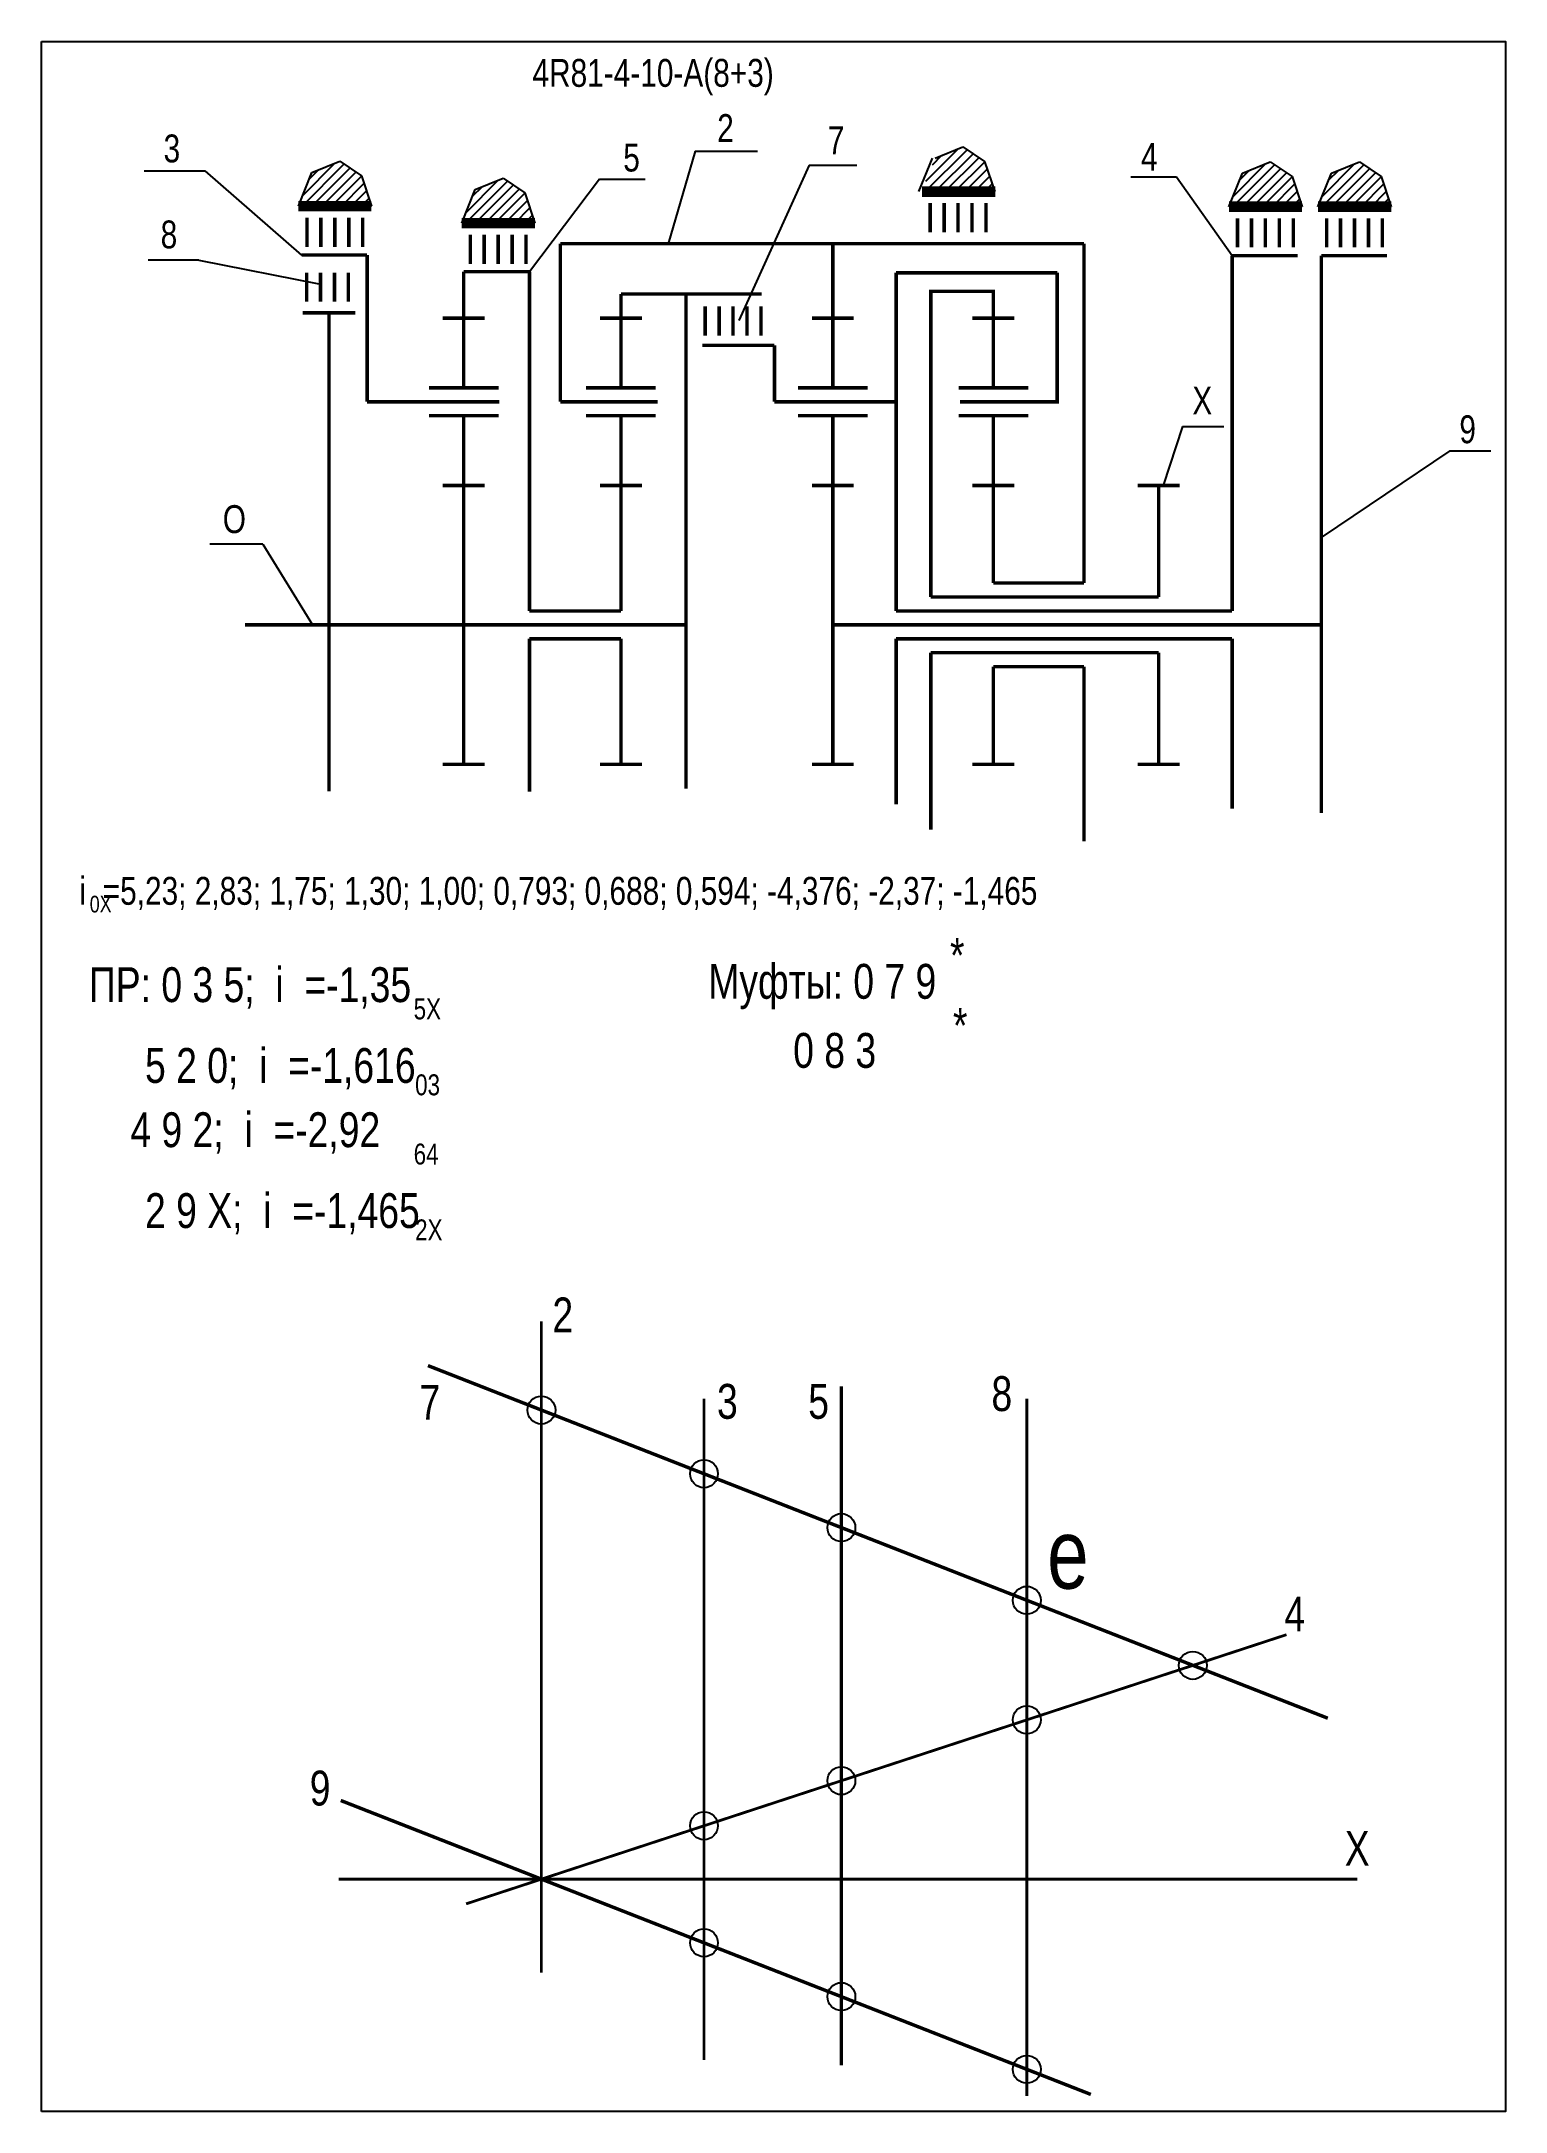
# Model space of a CAD drawing. Extents: x -352 to -142, y 153 to 450.
import ezdxf

# ---------------------------------------------------------------- set-up
doc = ezdxf.new("R2010")
doc.units = 0
doc.header["$LTSCALE"] = 15
doc.layers.get('0').update_dxf_attribs({"linetype": 'CONTINUOUS'})
doc.layers.add('DIM', color=92, linetype='CONTINUOUS')
doc.layers.add('MAIN', color=5, linetype='CONTINUOUS')
doc.styles.add('AMK', font='amk.shx', dxfattribs={"width": 0.8})

msp = doc.modelspace()

# ---------------------------------------------------------------- hatches: boundary and pattern name
at = {"layer": 'DIM'}
h = msp.add_hatch(dxfattribs=at)
h.set_pattern_fill('_USER', color=0, angle=45, style=0, pattern_type=0)
h.set_pattern_definition([(45, (26.045, 2.6121), (-0.7071068, 0.7071068), [])])
h.paths.add_polyline_path([(-224.25, 433.13), (-226.19, 428.31), (-215.7, 428.31), (-217.15, 432.63), (-220.26, 434.75)])
h = msp.add_hatch(dxfattribs=at)
h.set_pattern_fill('_USER', color=0, angle=45, style=0, pattern_type=0)
h.set_pattern_definition([(45, (-63.3448, 0.5403), (-0.7071068, 0.7071068), [])])
h.paths.add_polyline_path([(-313.64, 431.06), (-315.58, 426.24), (-305.09, 426.24), (-306.54, 430.56), (-309.65, 432.68)])
h = msp.add_hatch(dxfattribs=at)
h.set_pattern_fill('_USER', color=0, angle=45, style=0, pattern_type=0)
h.set_pattern_definition([(45, (70.1277, 0.4504), (-0.7071068, 0.7071068), [])])
h.paths.add_polyline_path([(-180.17, 430.97), (-182.11, 426.15), (-171.62, 426.15), (-173.06, 430.47), (-176.18, 432.59)])
h = msp.add_hatch(dxfattribs=at)
h.set_pattern_fill('_USER', color=0, angle=45, style=0, pattern_type=0)
h.set_pattern_definition([(45, (82.904, 0.4504), (-0.7071068, 0.7071068), [])])
h.paths.add_polyline_path([(-167.39, 430.97), (-169.34, 426.15), (-158.84, 426.15), (-160.29, 430.47), (-163.4, 432.59)])
h = msp.add_hatch(dxfattribs=at)
h.set_pattern_fill('_USER', color=0, angle=45, style=0, pattern_type=0)
h.set_pattern_definition([(45, (-39.91, -1.8986), (-0.7071068, 0.7071068), [])])
h.paths.add_polyline_path([(-290.21, 428.62), (-292.15, 423.8), (-281.65, 423.8), (-283.1, 428.12), (-286.22, 430.24)])

# ---------------------------------------------------------------- linework, layer by layer
at = {"const_width": 0.4}
for points in [[(-280.72, 266.24), (-280.72, 172.82)], [(-257.4, 255.14), (-257.4, 160.27)], [(-211.1, 255.14), (-211.1, 155.11)], [(-291.52, 182.67), (-173.85, 221.29)]]:
    msp.add_lwpolyline(points, dxfattribs=at)
at = {"layer": 'DIM', "color": 0}
for p, q in [((-258.67, 434.14), (-262.56, 420.84)), ((-258.67, 434.14), (-249.73, 434.14)), ((-224.25, 433.13), (-220.26, 434.75)), ((-220.26, 434.75), (-217.15, 432.63)), ((-337.71, 431.28), (-328.98, 431.28)), ((-328.98, 431.28), (-315.12, 419.22)), ((-315.58, 426.24), (-313.64, 431.06)), ((-313.64, 431.06), (-309.65, 432.68)), ((-309.65, 432.68), (-306.54, 430.56)), ((-242.32, 432.11), (-252.38, 409.84)), ((-242.32, 432.11), (-235.46, 432.11)), ((-226.59, 428.31), (-224.64, 433.13)), ((-217.15, 432.63), (-215.7, 428.31)), ((-182.11, 426.15), (-180.17, 430.97)), ((-180.17, 430.97), (-176.18, 432.59)), ((-176.18, 432.59), (-173.06, 430.47)), ((-169.34, 426.15), (-167.39, 430.97)), ((-167.39, 430.97), (-163.4, 432.59)), ((-163.4, 432.59), (-160.29, 430.47)), ((-306.54, 430.56), (-305.09, 426.24)), ((-292.15, 423.8), (-290.21, 428.62)), ((-290.21, 428.62), (-286.22, 430.24)), ((-286.22, 430.24), (-283.1, 428.12)), ((-283.1, 428.12), (-281.65, 423.8)), ((-272.38, 430.09), (-282.43, 416.82)), ((-272.38, 430.09), (-265.82, 430.09)), ((-224.94, 428.12), (-218.03, 428.12)), ((-196.2, 430.43), (-189.63, 430.43)), ((-189.63, 430.43), (-181.65, 419.13)), ((-173.06, 430.47), (-171.62, 426.15)), ((-160.29, 430.47), (-158.84, 426.15)), ((-314.33, 426.05), (-307.42, 426.05)), ((-180.86, 425.96), (-173.95, 425.96)), ((-168.08, 425.96), (-161.17, 425.96)), ((-329.85, 418.47), (-337.11, 418.47)), ((-329.85, 418.47), (-312.4, 415.04)), ((-188.75, 394.62), (-191.56, 386.16)), ((-188.75, 394.62), (-182.84, 394.62)), ((-150.44, 391.11), (-168.87, 378.7)), ((-150.44, 391.11), (-144.53, 391.11)), ((-320.68, 377.72), (-328.28, 377.72)), ((-320.68, 377.72), (-313.54, 366.16))]:
    msp.add_line(p, q, dxfattribs=at)
for points, const_width in [([(-305.71, 419.22), (-305.71, 398.16)], 0.5), ([(-278.01, 398.16), (-278.01, 420.84)], 0.5), ([(-278.01, 420.84), (-202.9, 420.84)], 0.5), ([(-202.9, 420.84), (-202.9, 372.16)], 0.5), ([(-181.65, 419.13), (-181.65, 368.16)], 0.5), ([(-168.87, 419.13), (-168.87, 339.19)], 0.5), ([(-291.86, 416.82), (-282.43, 416.82)], 0.5), ([(-282.43, 416.82), (-282.43, 368.16)], 0.5), ([(-229.84, 416.67), (-229.84, 368.16)], 0.5), ([(-229.84, 416.67), (-206.74, 416.67)], 0.5), ([(-211.08, 398.16), (-206.74, 398.16), (-206.74, 416.67)], 0.5), ([(-249.13, 413.63), (-269.31, 413.63)], 0.5), ([(-259.99, 342.65), (-259.99, 413.63)], 0.5), ([(-215.89, 410.16), (-215.89, 414.02), (-224.87, 414.02), (-224.87, 370.16)], 0.5), ([(-314.97, 410.93), (-307.42, 410.93)], 0.5), ([(-311.19, 410.93), (-311.19, 342.3)], 0.5), ([(-247.29, 398.16), (-247.29, 406.26)], 0.5), ([(-247.29, 406.26), (-247.29, 398.16)], 0.5), ([(-215.89, 372.16), (-202.9, 372.16)], 0.5), ([(-282.43, 368.16), (-269.31, 368.16)], 0.5), ([(-229.84, 368.16), (-181.65, 368.16)], 0.5), ([(-224.87, 370.16), (-192.2, 370.16)], 0.5), ([(-323.24, 366.16), (-259.99, 366.16)], 0.5), ([(-238.92, 366.16), (-212.74, 366.16)], 0.5), ([(-238.92, 366.16), (-168.87, 366.16)], 0.5), ([(-282.43, 364.16), (-269.31, 364.16)], 0.5), ([(-282.43, 364.16), (-282.43, 342.23)], 0.5), ([(-229.84, 364.16), (-181.65, 364.16)], 0.5), ([(-229.84, 364.16), (-229.84, 340.4)], 0.5), ([(-224.87, 362.16), (-192.2, 362.16)], 0.5), ([(-224.87, 362.16), (-224.87, 336.8)], 0.5), ([(-181.65, 364.16), (-181.65, 339.81)], 0.5), ([(-215.89, 360.16), (-202.9, 360.16)], 0.5), ([(-202.9, 360.16), (-202.9, 335.1)], 0.5), ([(-167.93, 209.3), (-296.99, 259.89)], 0.5), ([(-237.7, 256.94), (-237.7, 159.48)], 0.5), ([(-201.92, 155.33), (-309.5, 197.5)], 0.5), ([(-309.78, 186.22), (-163.68, 186.22)], 0.4)]:
    msp.add_lwpolyline(points, dxfattribs=dict(at, const_width=const_width))
for centre in [(-280.72, 253.51), (-257.4, 244.37), (-237.7, 236.65), (-211.1, 226.22), (-187.29, 216.88), (-211.1, 209.07), (-237.7, 200.34), (-257.4, 193.87), (-257.4, 177.08), (-237.7, 169.36), (-211.1, 158.93)]:
    msp.add_circle(centre, 2, dxfattribs=at)
at = {"layer": 'MAIN'}
for points in [[(-352.43, 152.87), (-352.43, 449.87)], [(-352.43, 449.87), (-142.43, 449.87), (-142.43, 152.87), (-352.43, 152.87)]]:
    msp.add_lwpolyline(points, dxfattribs=at)
at = {"layer": 'MAIN', "color": 0}
for points, const_width in [([(-226.13, 428.31), (-215.63, 428.31)], 1.5), ([(-315.58, 426.24), (-305.09, 426.24)], 1.5), ([(-306.35, 424.59), (-306.35, 420.39)], 0.5), ([(-216.96, 426.66), (-216.96, 422.46)], 0.5), ([(-182.11, 426.15), (-171.62, 426.15)], 1.5), ([(-172.88, 424.5), (-172.88, 420.3)], 0.5), ([(-169.34, 426.15), (-158.84, 426.15)], 1.5), ([(-160.1, 424.5), (-160.1, 420.3)], 0.5), ([(-292.15, 423.8), (-281.65, 423.8)], 1.5), ([(-282.92, 422.15), (-282.92, 417.95)], 0.5), ([(-315.12, 419.22), (-305.71, 419.22)], 0.5), ([(-238.92, 410.16), (-238.92, 420.84)], 0.5), ([(-181.65, 419.13), (-172.23, 419.13)], 0.5), ([(-168.87, 419.13), (-159.46, 419.13)], 0.5), ([(-308.4, 416.71), (-308.4, 412.51)], 0.5), ([(-291.86, 410.16), (-291.86, 416.82)], 0.5), ([(-269.31, 410.16), (-269.31, 413.63)], 0.5), ([(-291.86, 410.16), (-294.86, 410.16)], 0.5), ([(-291.86, 400.16), (-291.86, 410.16)], 0.5), ([(-291.86, 410.16), (-288.86, 410.16)], 0.5), ([(-269.31, 410.16), (-272.31, 410.16)], 0.5), ([(-269.31, 400.16), (-269.31, 410.16)], 0.5), ([(-269.31, 410.16), (-266.31, 410.16)], 0.5), ([(-249.23, 411.85), (-249.23, 407.65)], 0.5), ([(-238.92, 410.16), (-241.92, 410.16)], 0.5), ([(-238.92, 400.16), (-238.92, 410.16)], 0.5), ([(-238.92, 410.16), (-235.92, 410.16)], 0.5), ([(-215.89, 410.16), (-218.89, 410.16)], 0.5), ([(-215.89, 400.16), (-215.89, 410.16)], 0.5), ([(-215.89, 410.16), (-212.89, 410.16)], 0.5), ([(-257.63, 406.26), (-247.29, 406.26)], 0.5), ([(-286.73, 398.16), (-305.71, 398.16)], 0.5), ([(-264.04, 398.16), (-278.01, 398.16)], 0.5), ([(-229.84, 398.16), (-247.29, 398.16)], 0.5), ([(-211.08, 398.16), (-220.7, 398.16)], 0.5), ([(-291.86, 396.16), (-296.86, 396.16)], 0.5), ([(-291.86, 386.16), (-291.86, 396.16), (-286.86, 396.16)], 0.5), ([(-269.31, 396.16), (-274.31, 396.16)], 0.5), ([(-269.31, 386.16), (-269.31, 396.16), (-264.31, 396.16)], 0.5), ([(-238.92, 396.16), (-243.92, 396.16)], 0.5), ([(-238.92, 386.16), (-238.92, 396.16), (-233.92, 396.16)], 0.5), ([(-215.89, 396.16), (-220.89, 396.16)], 0.5), ([(-215.89, 386.16), (-215.89, 396.16), (-210.89, 396.16)], 0.5), ([(-291.86, 386.16), (-294.86, 386.16)], 0.5), ([(-291.86, 366.16), (-291.86, 386.16)], 0.5), ([(-291.86, 386.16), (-288.86, 386.16)], 0.5), ([(-269.31, 386.16), (-272.31, 386.16)], 0.5), ([(-269.31, 368.16), (-269.31, 386.16)], 0.5), ([(-269.31, 386.16), (-266.31, 386.16)], 0.5), ([(-238.92, 386.16), (-241.92, 386.16)], 0.5), ([(-238.92, 366.16), (-238.92, 386.16)], 0.5), ([(-238.92, 386.16), (-235.92, 386.16)], 0.5), ([(-215.89, 386.16), (-218.89, 386.16)], 0.5), ([(-215.89, 372.16), (-215.89, 386.16)], 0.5), ([(-215.89, 386.16), (-212.89, 386.16)], 0.5), ([(-192.2, 386.16), (-195.2, 386.16)], 0.5), ([(-192.2, 386.16), (-189.2, 386.16)], 0.5), ([(-192.2, 370.16), (-192.2, 386.16)], 0.5), ([(-291.86, 366.16), (-291.86, 346.16)], 0.5), ([(-238.92, 366.16), (-238.92, 346.16)], 0.5), ([(-269.31, 364.16), (-269.31, 346.16)], 0.5), ([(-192.2, 362.16), (-192.2, 346.16)], 0.5), ([(-215.89, 360.16), (-215.89, 346.16)], 0.5), ([(-291.86, 346.16), (-294.86, 346.16)], 0.5), ([(-291.86, 346.16), (-288.86, 346.16)], 0.5), ([(-269.31, 346.16), (-272.31, 346.16)], 0.5), ([(-269.31, 346.16), (-266.31, 346.16)], 0.5), ([(-238.92, 346.16), (-241.92, 346.16)], 0.5), ([(-238.92, 346.16), (-235.92, 346.16)], 0.5), ([(-215.89, 346.16), (-218.89, 346.16)], 0.5), ([(-215.89, 346.16), (-212.89, 346.16)], 0.5), ([(-192.2, 346.16), (-195.2, 346.16)], 0.5), ([(-192.2, 346.16), (-189.2, 346.16)], 0.5)]:
    msp.add_lwpolyline(points, dxfattribs=dict(at, const_width=const_width))
for points in [[(-314.35, 424.59, 0.5, 0.5, 0), (-314.35, 420.39, 0.5, 0.5, 0)], [(-312.35, 424.59, 0.5, 0.5, 0), (-312.35, 420.39, 0.5, 0.5, 0)], [(-310.35, 424.59, 0.5, 0.5, 0), (-310.35, 420.39, 0.5, 0.5, 0)], [(-308.35, 424.59, 0.5, 0.5, 0), (-308.35, 420.39, 0.5, 0.5, 0)], [(-224.96, 426.66, 0.5, 0.5, 0), (-224.96, 422.46, 0.5, 0.5, 0)], [(-222.96, 426.66, 0.5, 0.5, 0), (-222.96, 422.46, 0.5, 0.5, 0)], [(-220.96, 426.66, 0.5, 0.5, 0), (-220.96, 422.46, 0.5, 0.5, 0)], [(-218.96, 426.66, 0.5, 0.5, 0), (-218.96, 422.46, 0.5, 0.5, 0)], [(-180.88, 424.5, 0.5, 0.5, 0), (-180.88, 420.3, 0.5, 0.5, 0)], [(-178.88, 424.5, 0.5, 0.5, 0), (-178.88, 420.3, 0.5, 0.5, 0)], [(-176.88, 424.5, 0.5, 0.5, 0), (-176.88, 420.3, 0.5, 0.5, 0)], [(-174.88, 424.5, 0.5, 0.5, 0), (-174.88, 420.3, 0.5, 0.5, 0)], [(-168.1, 424.5, 0.5, 0.5, 0), (-168.1, 420.3, 0.5, 0.5, 0)], [(-166.1, 424.5, 0.5, 0.5, 0), (-166.1, 420.3, 0.5, 0.5, 0)], [(-164.1, 424.5, 0.5, 0.5, 0), (-164.1, 420.3, 0.5, 0.5, 0)], [(-162.1, 424.5, 0.5, 0.5, 0), (-162.1, 420.3, 0.5, 0.5, 0)], [(-290.92, 422.15, 0.5, 0.5, 0), (-290.92, 417.95, 0.5, 0.5, 0)], [(-288.92, 422.15, 0.5, 0.5, 0), (-288.92, 417.95, 0.5, 0.5, 0)], [(-286.92, 422.15, 0.5, 0.5, 0), (-286.92, 417.95, 0.5, 0.5, 0)], [(-284.92, 422.15, 0.5, 0.5, 0), (-284.92, 417.95, 0.5, 0.5, 0)], [(-314.4, 416.71, 0.5, 0.5, 0), (-314.4, 412.51, 0.5, 0.5, 0)], [(-312.4, 416.71, 0.5, 0.5, 0), (-312.4, 412.51, 0.5, 0.5, 0)], [(-310.4, 416.71, 0.5, 0.5, 0), (-310.4, 412.51, 0.5, 0.5, 0)], [(-257.23, 411.85, 0.5, 0.5, 0), (-257.23, 407.65, 0.5, 0.5, 0)], [(-255.23, 411.85, 0.5, 0.5, 0), (-255.23, 407.65, 0.5, 0.5, 0)], [(-253.23, 411.85, 0.5, 0.5, 0), (-253.23, 407.65, 0.5, 0.5, 0)], [(-251.23, 411.85, 0.5, 0.5, 0), (-251.23, 407.65, 0.5, 0.5, 0)], [(-286.86, 400.16, 0.5, 0.5, 0), (-296.86, 400.16, 0.5, 0.5, 0)], [(-264.31, 400.16, 0.5, 0.5, 0), (-274.31, 400.16, 0.5, 0.5, 0)], [(-233.92, 400.16, 0.5, 0.5, 0), (-243.92, 400.16, 0.5, 0.5, 0)], [(-210.89, 400.16, 0.5, 0.5, 0), (-220.89, 400.16, 0.5, 0.5, 0)]]:
    msp.add_lwpolyline(points, format="xyseb", dxfattribs=at)

# ---------------------------------------------------------------- texts
at = {"layer": 'DIM', "color": 0, "style": 'AMK', "width": 0.8}
for s, height, p in [('4R81-4-10-A(8+3)', 4, (-282, 443.35)), ('2', 4, (-255.51, 435.43)), ('7', 4, (-239.65, 433.68)), ('3', 4, (-334.91, 432.51)), ('5', 4, (-268.98, 431.2)), ('4', 4, (-194.72, 431.31)), ('8', 4, (-335.33, 420.17)), ('X', 4, (-187.36, 396.35)), ('9', 4, (-149.06, 392.22)), ('O', 4, (-326.42, 379.33)), ('i  =5,23; 2,83; 1,75; 1,30; 1,00; 0,793; 0,688; 0,594; -4,376; -2,37; -1,465', 4, (-346.97, 326)), ('0X', 2.4, (-345.5, 324.9)), ('*', 5, (-222.12, 316.25)), (' ПР: 0 3 5;  i  =-1,35', 5, (-347.1, 312.04)), ('Муфты: 0 7 9', 5, (-256.78, 312.52)), ('5X', 3, (-299.04, 309.56)), ('*', 5, (-221.69, 306.18)), ('       0 8 3', 5, (-255.01, 302.61)), ('    5 2 0;  i  =-1,616', 5, (-343.51, 300.45)), ('03', 3, (-298.83, 298.67)), ('     4 9 2;  i  =-2,92', 5, (-347.1, 291.23)), ('64', 3, (-299.04, 288.74)), ('    2 9 X;  i  =-1,465', 5, (-343.51, 279.63)), ('2X', 3, (-298.83, 277.86)), ('2', 5, (-279.14, 264.66)), ('8', 5, (-216.17, 253.37)), ('7', 5, (-298.21, 252.12)), ('3', 5, (-255.53, 252.26)), ('5', 5, (-242.45, 252.26)), ('e', 10, (-208.18, 227.89)), ('4', 5, (-174.15, 221.76)), ('9', 5, (-313.95, 196.78)), ('X', 5, (-165.5, 188.14))]:
    msp.add_text(s, height=height, dxfattribs=at).set_placement(p)

doc.saveas('drawing.dxf')
